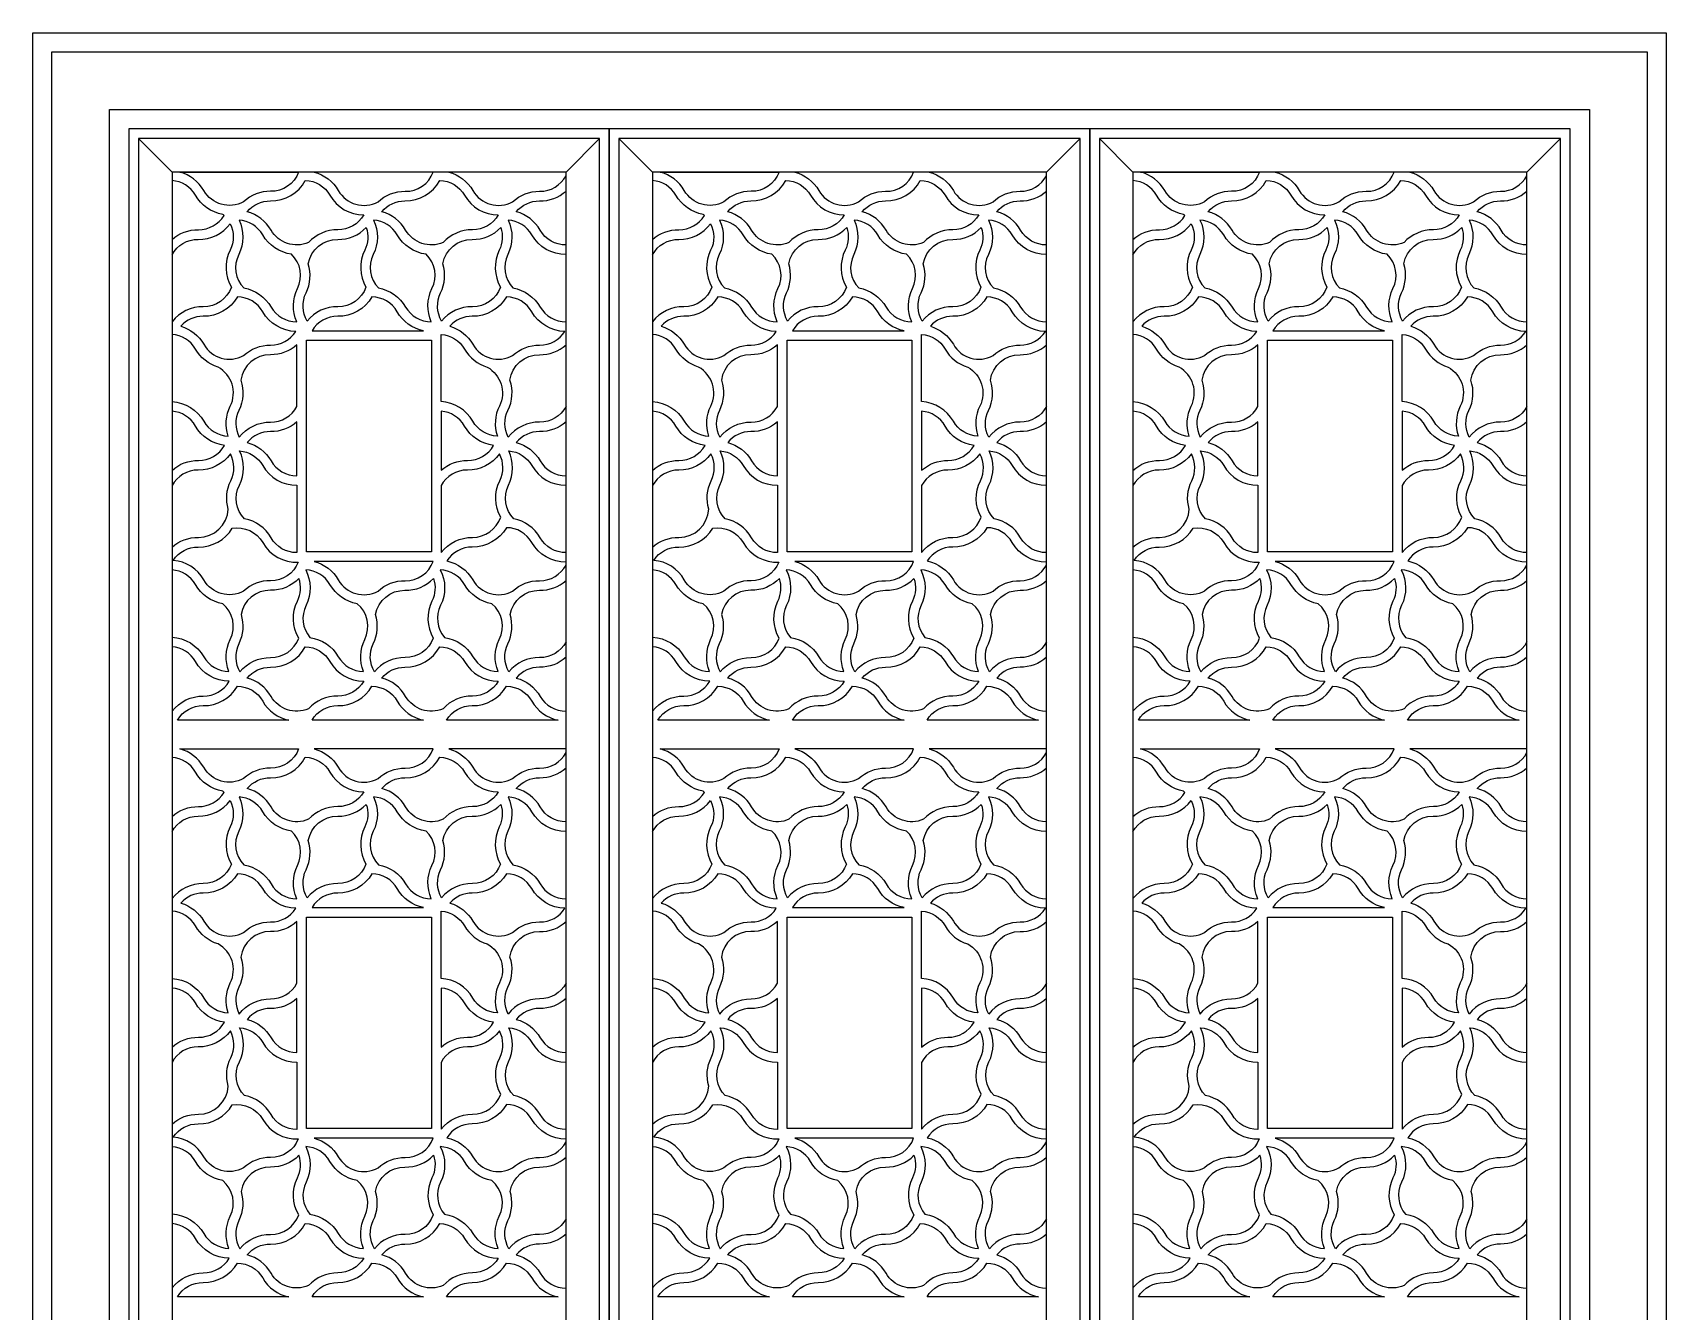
# Model space of a CAD drawing. Header units: metres. Extents: x 1065 to 2935, y 6875 to 9141.
# Drawn here: x 1065 to 2935, y 7678 to 9141 of the extents above; entities that cross this region are included whole.
import ezdxf

# ---------------------------------------------------------------- set-up
doc = ezdxf.new("R2010")
doc.units = ezdxf.units.M
for name, color, linetype in [('3', 3, 'Continuous'), ('4', 4, 'Continuous'), ('7', 7, 'Continuous')]:
    doc.layers.add(name, color=color, linetype=linetype)

# ---------------------------------------------------------------- blocks, each defined once
blk = doc.blocks.new('窗-036')
at = {"layer": '3'}
for p, q in [((110, 1950), (145, 1915)), ((555, 1915), (590, 1950)), ((610, 1950), (645, 1915)), ((1055, 1915), (1090, 1950)), ((1110, 1950), (1145, 1915)), ((1555, 1915), (1590, 1950))]:
    blk.add_line(p, q, dxfattribs=at)
for points in [[(20, 2040), (1680, 2040), (1680, 20), (20, 20)], [(80, 1980), (1620, 1980), (1620, 80), (80, 80)], [(285, 1740), (415, 1740), (415, 1520), (285, 1520)], [(785, 1740), (915, 1740), (915, 1520), (785, 1520)], [(1285, 1740), (1415, 1740), (1415, 1520), (1285, 1520)], [(285, 1140), (415, 1140), (415, 920), (285, 920)], [(785, 1140), (915, 1140), (915, 920), (785, 920)], [(1285, 1140), (1415, 1140), (1415, 920), (1285, 920)]]:
    blk.add_lwpolyline(points, close=True, dxfattribs=at)
for points in [[(145, 1844.76, -0.19), (172.47, 1855, 0.26), (199.1, 1869.78, 0.02), (197.71, 1871.02, -0.22), (169.39, 1890.87, 0.25), (145, 1906.23, 0.25)], [(276.72, 1915, -0.32), (247.56, 1895, 0.19), (219.37, 1884.11, -0.41), (178.07, 1895.85, 0.2), (152.98, 1915), (276.72, 1915)], [(423.71, 1906.3, -0.26), (449.39, 1890.87, 0.27), (484.56, 1870.41, -0.27), (457.56, 1855, 0.21), (427.04, 1841.77, -0.38), (388.07, 1854.64, 0.2), (363.29, 1873.71, -0.23), (387.44, 1885, 0.28), (423.71, 1906.3)], [(555, 1915), (432.98, 1915, -0.2), (458.07, 1895.85, 0.41), (499.37, 1884.11, -0.19), (527.56, 1895, 0.28), (555, 1911.21)], [(645, 1844.76, -0.19), (672.47, 1855, 0.26), (699.1, 1869.78, 0.02), (697.71, 1871.02, -0.22), (669.39, 1890.87, 0.25), (645, 1906.23, 0.25)], [(776.72, 1915, -0.32), (747.56, 1895, 0.19), (719.37, 1884.11, -0.41), (678.07, 1895.85, 0.2), (652.98, 1915), (776.72, 1915)], [(923.71, 1906.3, -0.26), (949.39, 1890.87, 0.27), (984.56, 1870.41, -0.27), (957.56, 1855, 0.21), (927.04, 1841.77, -0.38), (888.07, 1854.64, 0.2), (863.29, 1873.71, -0.23), (887.44, 1885, 0.28), (923.71, 1906.3)], [(1055, 1915), (932.98, 1915, -0.2), (958.07, 1895.85, 0.41), (999.37, 1884.11, -0.19), (1027.56, 1895, 0.28), (1055, 1911.21)], [(1145, 1844.76, -0.19), (1172.47, 1855, 0.26), (1199.1, 1869.78, 0.02), (1197.71, 1871.02, -0.22), (1169.39, 1890.87, 0.25), (1145, 1906.23, 0.25)], [(1276.72, 1915, -0.32), (1247.56, 1895, 0.19), (1219.37, 1884.11, -0.41), (1178.07, 1895.85, 0.2), (1152.98, 1915), (1276.72, 1915)], [(1423.71, 1906.3, -0.26), (1449.39, 1890.87, 0.27), (1484.56, 1870.41, -0.27), (1457.56, 1855, 0.21), (1427.04, 1841.77, -0.38), (1388.07, 1854.64, 0.2), (1363.29, 1873.71, -0.23), (1387.44, 1885, 0.28), (1423.71, 1906.3)], [(1555, 1915), (1432.98, 1915, -0.2), (1458.07, 1895.85, 0.41), (1499.37, 1884.11, -0.19), (1527.56, 1895, 0.28), (1555, 1911.21)], [(555, 1839.2, -0.27), (528.07, 1854.64, 0.2), (503.29, 1873.71, -0.23), (527.44, 1885, 0.19), (555, 1895.31, 0.19)], [(1055, 1839.2, -0.27), (1028.07, 1854.64, 0.2), (1003.29, 1873.71, -0.23), (1027.44, 1885, 0.19), (1055, 1895.31, 0.19)], [(1555, 1839.2, -0.27), (1528.07, 1854.64, 0.2), (1503.29, 1873.71, -0.23), (1527.44, 1885, 0.19), (1555, 1895.31, 0.19)], [(145, 1828.94, -0.28), (172.36, 1845, 0.24), (205.42, 1861.29, -0.24), (205.52, 1833.8, 0.25), (206.8, 1795.24, -0.32), (177.56, 1775, 0.23), (145, 1759.36)], [(286.83, 1819.7, -0.37), (317.44, 1845, 0.21), (347.09, 1857.31, -0.2), (345.52, 1833.8, 0.25), (346.8, 1795.24, -0.32), (317.56, 1775, 0.23), (285.57, 1760.07, -0.25), (284.48, 1789.36, 0.19), (286.83, 1819.7)], [(486.8, 1795.24, -0.32), (457.56, 1775, 0.23), (425.57, 1760.07, -0.25), (424.48, 1789.36, 0.19), (426.83, 1819.7, -0.37), (457.44, 1845, 0.21), (487.09, 1857.31, -0.2), (485.52, 1833.8, 0.25), (486.8, 1795.24)], [(555, 1829.2, -0.27), (519.39, 1849.66, 0.25), (494.72, 1865.04, -0.23), (494.48, 1829.36, 0.32), (499.79, 1794.49, -0.22), (528.07, 1774.64, 0.27), (555, 1759.2)], [(645, 1828.94, -0.28), (672.36, 1845, 0.24), (705.42, 1861.29, -0.24), (705.52, 1833.8, 0.25), (706.8, 1795.24, -0.32), (677.56, 1775, 0.23), (645, 1759.36)], [(786.83, 1819.7, -0.37), (817.44, 1845, 0.21), (847.09, 1857.31, -0.2), (845.52, 1833.8, 0.25), (846.8, 1795.24, -0.32), (817.56, 1775, 0.23), (785.57, 1760.07, -0.25), (784.48, 1789.36, 0.19), (786.83, 1819.7)], [(986.8, 1795.24, -0.32), (957.56, 1775, 0.23), (925.57, 1760.07, -0.25), (924.48, 1789.36, 0.19), (926.83, 1819.7, -0.37), (957.44, 1845, 0.21), (987.09, 1857.31, -0.2), (985.52, 1833.8, 0.25), (986.8, 1795.24)], [(1055, 1829.2, -0.27), (1019.39, 1849.66, 0.25), (994.72, 1865.04, -0.23), (994.48, 1829.36, 0.32), (999.79, 1794.49, -0.22), (1028.07, 1774.64, 0.27), (1055, 1759.2)], [(1145, 1828.94, -0.28), (1172.36, 1845, 0.24), (1205.42, 1861.29, -0.24), (1205.52, 1833.8, 0.25), (1206.8, 1795.24, -0.32), (1177.56, 1775, 0.23), (1145, 1759.36)], [(1286.83, 1819.7, -0.37), (1317.44, 1845, 0.21), (1347.09, 1857.31, -0.2), (1345.52, 1833.8, 0.25), (1346.8, 1795.24, -0.32), (1317.56, 1775, 0.23), (1285.57, 1760.07, -0.25), (1284.48, 1789.36, 0.19), (1286.83, 1819.7)], [(1486.8, 1795.24, -0.32), (1457.56, 1775, 0.23), (1425.57, 1760.07, -0.25), (1424.48, 1789.36, 0.19), (1426.83, 1819.7, -0.37), (1457.44, 1845, 0.21), (1487.09, 1857.31, -0.2), (1485.52, 1833.8, 0.25), (1486.8, 1795.24)], [(1555, 1829.2, -0.27), (1519.39, 1849.66, 0.25), (1494.72, 1865.04, -0.23), (1494.48, 1829.36, 0.32), (1499.79, 1794.49, -0.22), (1528.07, 1774.64, 0.27), (1555, 1759.2)], [(273.83, 1749.21, -0.26), (239.39, 1769.66, 0.27), (213.04, 1785.1, -0.27), (177.44, 1765, 0.22), (154.12, 1754.69, -0.19), (178.07, 1735.85, 0.41), (219.37, 1724.11, -0.19), (247.56, 1735, 0.26), (273.83, 1749.21)], [(773.83, 1749.21, -0.26), (739.39, 1769.66, 0.27), (713.04, 1785.1, -0.27), (677.44, 1765, 0.22), (654.12, 1754.69, -0.19), (678.07, 1735.85, 0.41), (719.37, 1724.11, -0.19), (747.56, 1735, 0.26), (773.83, 1749.21)], [(1273.83, 1749.21, -0.26), (1239.39, 1769.66, 0.27), (1213.04, 1785.1, -0.27), (1177.44, 1765, 0.22), (1154.12, 1754.69, -0.19), (1178.07, 1735.85, 0.41), (1219.37, 1724.11, -0.19), (1247.56, 1735, 0.26), (1273.83, 1749.21)], [(145, 1676.25, -0.25), (178.07, 1655.85, 0.26), (203.57, 1640.43, -0.2), (205.64, 1671.59, 0.4), (192.99, 1712.14, -0.19), (169.39, 1730.87, 0.25), (145, 1746.23)], [(555, 1671.21, -0.28), (527.56, 1655, 0.23), (494.91, 1639.25, -0.24), (494.61, 1667.16, 0.2), (496.63, 1698.46, -0.38), (527.44, 1725, 0.19), (555, 1735.31, 0.19)], [(645, 1676.25, -0.25), (678.07, 1655.85, 0.26), (703.57, 1640.43, -0.2), (705.64, 1671.59, 0.4), (692.99, 1712.14, -0.19), (669.39, 1730.87, 0.25), (645, 1746.23)], [(1055, 1671.21, -0.28), (1027.56, 1655, 0.23), (994.91, 1639.25, -0.24), (994.61, 1667.16, 0.2), (996.63, 1698.46, -0.38), (1027.44, 1725, 0.19), (1055, 1735.31, 0.19)], [(1145, 1676.25, -0.25), (1178.07, 1655.85, 0.26), (1203.57, 1640.43, -0.2), (1205.64, 1671.59, 0.4), (1192.99, 1712.14, -0.19), (1169.39, 1730.87, 0.25), (1145, 1746.23)], [(1555, 1671.21, -0.28), (1527.56, 1655, 0.23), (1494.91, 1639.25, -0.24), (1494.61, 1667.16, 0.2), (1496.63, 1698.46, -0.38), (1527.44, 1725, 0.19), (1555, 1735.31, 0.19)], [(145, 1604.76, -0.19), (172.47, 1615, 0.27), (199.66, 1630.73, -0.24), (169.39, 1650.87, 0.25), (145, 1666.23)], [(645, 1604.76, -0.19), (672.47, 1615, 0.27), (699.66, 1630.73, -0.24), (669.39, 1650.87, 0.25), (645, 1666.23)], [(1145, 1604.76, -0.19), (1172.47, 1615, 0.27), (1199.66, 1630.73, -0.24), (1169.39, 1650.87, 0.25), (1145, 1666.23)], [(555, 1655.31, -0.19), (527.44, 1645, 0.23), (503.29, 1633.71, -0.2), (528.07, 1614.64, 0.27), (555, 1599.2, 0.27)], [(1055, 1655.31, -0.19), (1027.44, 1645, 0.23), (1003.29, 1633.71, -0.2), (1028.07, 1614.64, 0.27), (1055, 1599.2, 0.27)], [(1555, 1655.31, -0.19), (1527.44, 1645, 0.23), (1503.29, 1633.71, -0.2), (1528.07, 1614.64, 0.27), (1555, 1599.2, 0.27)], [(145, 1524.76, -0.19), (172.47, 1535, 0.4), (203.54, 1564.33, -0.19), (206.16, 1593.8, 0.24), (205.79, 1621.8, -0.24), (172.36, 1605, 0.28), (145, 1588.94)], [(555, 1519.2, -0.27), (528.07, 1534.64, 0.22), (500.56, 1554.34, -0.32), (495.12, 1589.36, 0.23), (495.38, 1624.99, -0.25), (519.39, 1609.66, 0.27), (555, 1589.2, 0.27)], [(645, 1524.76, -0.19), (672.47, 1535, 0.4), (703.54, 1564.33, -0.19), (706.16, 1593.8, 0.24), (705.79, 1621.8, -0.24), (672.36, 1605, 0.28), (645, 1588.94)], [(1055, 1519.2, -0.27), (1028.07, 1534.64, 0.22), (1000.56, 1554.34, -0.32), (995.12, 1589.36, 0.23), (995.38, 1624.99, -0.25), (1019.39, 1609.66, 0.27), (1055, 1589.2, 0.27)], [(1145, 1524.76, -0.19), (1172.47, 1535, 0.4), (1203.54, 1564.33, -0.19), (1206.16, 1593.8, 0.24), (1205.79, 1621.8, -0.24), (1172.36, 1605, 0.28), (1145, 1588.94)], [(1555, 1519.2, -0.27), (1528.07, 1534.64, 0.22), (1500.56, 1554.34, -0.32), (1495.12, 1589.36, 0.23), (1495.38, 1624.99, -0.25), (1519.39, 1609.66, 0.27), (1555, 1589.2, 0.27)], [(555, 1509.2, -0.27), (519.39, 1529.66, 0.27), (493.04, 1545.1, -0.27), (457.44, 1525, 0.26), (430.97, 1510.47, -0.21), (458.07, 1490.85, 0.41), (499.37, 1479.11, -0.19), (527.56, 1490, 0.28), (555, 1506.21)], [(1055, 1509.2, -0.27), (1019.39, 1529.66, 0.27), (993.04, 1545.1, -0.27), (957.44, 1525, 0.26), (930.97, 1510.47, -0.21), (958.07, 1490.85, 0.41), (999.37, 1479.11, -0.19), (1027.56, 1490, 0.28), (1055, 1506.21)], [(1555, 1509.2, -0.27), (1519.39, 1529.66, 0.27), (1493.04, 1545.1, -0.27), (1457.44, 1525, 0.26), (1430.97, 1510.47, -0.21), (1458.07, 1490.85, 0.41), (1499.37, 1479.11, -0.19), (1527.56, 1490, 0.28), (1555, 1506.21)], [(145, 1431.25, -0.25), (178.07, 1410.85, 0.26), (204.27, 1395.41, -0.21), (205.52, 1428.8, 0.35), (197.71, 1466.02, -0.22), (169.39, 1485.87, 0.25), (145, 1501.23)], [(288.52, 1430.9, -0.23), (318.07, 1410.85, 0.26), (344.27, 1395.41, -0.21), (345.52, 1428.8, 0.35), (337.71, 1466.02, -0.22), (309.39, 1485.87, 0.26), (284.1, 1501.28, -0.24), (284.48, 1464.36, 0.3), (288.52, 1430.9)], [(416.72, 1510), (292.98, 1510, -0.2), (318.07, 1490.85, 0.41), (359.37, 1479.11, -0.19), (387.56, 1490, 0.32), (416.72, 1510)], [(645, 1431.25, -0.25), (678.07, 1410.85, 0.26), (704.27, 1395.41, -0.21), (705.52, 1428.8, 0.35), (697.71, 1466.02, -0.22), (669.39, 1485.87, 0.25), (645, 1501.23)], [(788.52, 1430.9, -0.23), (818.07, 1410.85, 0.26), (844.27, 1395.41, -0.21), (845.52, 1428.8, 0.35), (837.71, 1466.02, -0.22), (809.39, 1485.87, 0.26), (784.1, 1501.28, -0.24), (784.48, 1464.36, 0.3), (788.52, 1430.9)], [(916.72, 1510), (792.98, 1510, -0.2), (818.07, 1490.85, 0.41), (859.37, 1479.11, -0.19), (887.56, 1490, 0.32), (916.72, 1510)], [(1145, 1431.25, -0.25), (1178.07, 1410.85, 0.26), (1204.27, 1395.41, -0.21), (1205.52, 1428.8, 0.35), (1197.71, 1466.02, -0.22), (1169.39, 1485.87, 0.25), (1145, 1501.23)], [(1288.52, 1430.9, -0.23), (1318.07, 1410.85, 0.26), (1344.27, 1395.41, -0.21), (1345.52, 1428.8, 0.35), (1337.71, 1466.02, -0.22), (1309.39, 1485.87, 0.26), (1284.1, 1501.28, -0.24), (1284.48, 1464.36, 0.3), (1288.52, 1430.9)], [(1416.72, 1510), (1292.98, 1510, -0.2), (1318.07, 1490.85, 0.41), (1359.37, 1479.11, -0.19), (1387.56, 1490, 0.32), (1416.72, 1510)], [(555, 1426.21, -0.28), (527.56, 1410, 0.23), (495.57, 1395.07, -0.25), (494.48, 1424.36, 0.19), (496.83, 1454.7, -0.37), (527.44, 1480, 0.19), (555, 1490.31, 0.19)], [(1055, 1426.21, -0.28), (1027.56, 1410, 0.23), (995.57, 1395.07, -0.25), (994.48, 1424.36, 0.19), (996.83, 1454.7, -0.37), (1027.44, 1480, 0.19), (1055, 1490.31, 0.19)], [(1555, 1426.21, -0.28), (1527.56, 1410, 0.23), (1495.57, 1395.07, -0.25), (1494.48, 1424.36, 0.19), (1496.83, 1454.7, -0.37), (1527.44, 1480, 0.19), (1555, 1490.31, 0.19)], [(145, 1354.36, -0.23), (177.56, 1370, 0.27), (204.56, 1385.41, -0.27), (169.39, 1405.87, 0.25), (145, 1421.23)], [(283.71, 1421.3, -0.26), (309.39, 1405.87, 0.27), (344.56, 1385.41, -0.27), (317.56, 1370, 0.21), (287.04, 1356.77, -0.38), (248.07, 1369.64, 0.2), (223.29, 1388.71, -0.23), (247.44, 1400, 0.28), (283.71, 1421.3, 0.28)], [(645, 1354.36, -0.23), (677.56, 1370, 0.27), (704.56, 1385.41, -0.27), (669.39, 1405.87, 0.25), (645, 1421.23)], [(783.71, 1421.3, -0.26), (809.39, 1405.87, 0.27), (844.56, 1385.41, -0.27), (817.56, 1370, 0.21), (787.04, 1356.77, -0.38), (748.07, 1369.64, 0.2), (723.29, 1388.71, -0.23), (747.44, 1400, 0.28), (783.71, 1421.3, 0.28)], [(1145, 1354.36, -0.23), (1177.56, 1370, 0.27), (1204.56, 1385.41, -0.27), (1169.39, 1405.87, 0.25), (1145, 1421.23)], [(1283.71, 1421.3, -0.26), (1309.39, 1405.87, 0.27), (1344.56, 1385.41, -0.27), (1317.56, 1370, 0.21), (1287.04, 1356.77, -0.38), (1248.07, 1369.64, 0.2), (1223.29, 1388.71, -0.23), (1247.44, 1400, 0.28), (1283.71, 1421.3, 0.28)], [(555, 1410.31, -0.19), (527.44, 1400, 0.23), (503.29, 1388.71, -0.2), (528.07, 1369.64, 0.27), (555, 1354.2, 0.27)], [(1055, 1410.31, -0.19), (1027.44, 1400, 0.23), (1003.29, 1388.71, -0.2), (1028.07, 1369.64, 0.27), (1055, 1354.2, 0.27)], [(1555, 1410.31, -0.19), (1527.44, 1400, 0.23), (1503.29, 1388.71, -0.2), (1528.07, 1369.64, 0.27), (1555, 1354.2, 0.27)], [(276.72, 1315, -0.32), (247.56, 1295, 0.19), (219.37, 1284.11, -0.41), (178.07, 1295.85, 0.2), (152.98, 1315), (276.72, 1315)], [(555, 1315), (432.98, 1315, -0.2), (458.07, 1295.85, 0.41), (499.37, 1284.11, -0.19), (527.56, 1295, 0.28), (555, 1311.21)], [(776.72, 1315, -0.32), (747.56, 1295, 0.19), (719.37, 1284.11, -0.41), (678.07, 1295.85, 0.2), (652.98, 1315), (776.72, 1315)], [(1055, 1315), (932.98, 1315, -0.2), (958.07, 1295.85, 0.41), (999.37, 1284.11, -0.19), (1027.56, 1295, 0.28), (1055, 1311.21)], [(1276.72, 1315, -0.32), (1247.56, 1295, 0.19), (1219.37, 1284.11, -0.41), (1178.07, 1295.85, 0.2), (1152.98, 1315), (1276.72, 1315)], [(1555, 1315), (1432.98, 1315, -0.2), (1458.07, 1295.85, 0.41), (1499.37, 1284.11, -0.19), (1527.56, 1295, 0.28), (1555, 1311.21)], [(145, 1244.76, -0.19), (172.47, 1255, 0.26), (199.1, 1269.78, 0.02), (197.71, 1271.02, -0.22), (169.39, 1290.87, 0.25), (145, 1306.23, 0.25)], [(423.71, 1306.3, -0.26), (449.39, 1290.87, 0.27), (484.56, 1270.41, -0.27), (457.56, 1255, 0.21), (427.04, 1241.77, -0.38), (388.07, 1254.64, 0.2), (363.29, 1273.71, -0.23), (387.44, 1285, 0.28), (423.71, 1306.3)], [(555, 1239.2, -0.27), (528.07, 1254.64, 0.2), (503.29, 1273.71, -0.23), (527.44, 1285, 0.19), (555, 1295.31, 0.19)], [(645, 1244.76, -0.19), (672.47, 1255, 0.26), (699.1, 1269.78, 0.02), (697.71, 1271.02, -0.22), (669.39, 1290.87, 0.25), (645, 1306.23, 0.25)], [(923.71, 1306.3, -0.26), (949.39, 1290.87, 0.27), (984.56, 1270.41, -0.27), (957.56, 1255, 0.21), (927.04, 1241.77, -0.38), (888.07, 1254.64, 0.2), (863.29, 1273.71, -0.23), (887.44, 1285, 0.28), (923.71, 1306.3)], [(1055, 1239.2, -0.27), (1028.07, 1254.64, 0.2), (1003.29, 1273.71, -0.23), (1027.44, 1285, 0.19), (1055, 1295.31, 0.19)], [(1145, 1244.76, -0.19), (1172.47, 1255, 0.26), (1199.1, 1269.78, 0.02), (1197.71, 1271.02, -0.22), (1169.39, 1290.87, 0.25), (1145, 1306.23, 0.25)], [(1423.71, 1306.3, -0.26), (1449.39, 1290.87, 0.27), (1484.56, 1270.41, -0.27), (1457.56, 1255, 0.21), (1427.04, 1241.77, -0.38), (1388.07, 1254.64, 0.2), (1363.29, 1273.71, -0.23), (1387.44, 1285, 0.28), (1423.71, 1306.3)], [(1555, 1239.2, -0.27), (1528.07, 1254.64, 0.2), (1503.29, 1273.71, -0.23), (1527.44, 1285, 0.19), (1555, 1295.31, 0.19)], [(145, 1228.94, -0.28), (172.36, 1245, 0.24), (205.42, 1261.29, -0.24), (205.52, 1233.8, 0.25), (206.8, 1195.24, -0.32), (177.56, 1175, 0.23), (145, 1159.36)], [(555, 1229.2, -0.27), (519.39, 1249.66, 0.25), (494.72, 1265.04, -0.23), (494.48, 1229.36, 0.32), (499.79, 1194.49, -0.22), (528.07, 1174.64, 0.27), (555, 1159.2)], [(645, 1228.94, -0.28), (672.36, 1245, 0.24), (705.42, 1261.29, -0.24), (705.52, 1233.8, 0.25), (706.8, 1195.24, -0.32), (677.56, 1175, 0.23), (645, 1159.36)], [(1055, 1229.2, -0.27), (1019.39, 1249.66, 0.25), (994.72, 1265.04, -0.23), (994.48, 1229.36, 0.32), (999.79, 1194.49, -0.22), (1028.07, 1174.64, 0.27), (1055, 1159.2)], [(1145, 1228.94, -0.28), (1172.36, 1245, 0.24), (1205.42, 1261.29, -0.24), (1205.52, 1233.8, 0.25), (1206.8, 1195.24, -0.32), (1177.56, 1175, 0.23), (1145, 1159.36)], [(1555, 1229.2, -0.27), (1519.39, 1249.66, 0.25), (1494.72, 1265.04, -0.23), (1494.48, 1229.36, 0.32), (1499.79, 1194.49, -0.22), (1528.07, 1174.64, 0.27), (1555, 1159.2)], [(286.83, 1219.7, -0.37), (317.44, 1245, 0.21), (347.09, 1257.31, -0.2), (345.52, 1233.8, 0.25), (346.8, 1195.24, -0.32), (317.56, 1175, 0.23), (285.57, 1160.07, -0.25), (284.48, 1189.36, 0.19), (286.83, 1219.7)], [(486.8, 1195.24, -0.32), (457.56, 1175, 0.23), (425.57, 1160.07, -0.25), (424.48, 1189.36, 0.19), (426.83, 1219.7, -0.37), (457.44, 1245, 0.21), (487.09, 1257.31, -0.2), (485.52, 1233.8, 0.25), (486.8, 1195.24)], [(786.83, 1219.7, -0.37), (817.44, 1245, 0.21), (847.09, 1257.31, -0.2), (845.52, 1233.8, 0.25), (846.8, 1195.24, -0.32), (817.56, 1175, 0.23), (785.57, 1160.07, -0.25), (784.48, 1189.36, 0.19), (786.83, 1219.7)], [(986.8, 1195.24, -0.32), (957.56, 1175, 0.23), (925.57, 1160.07, -0.25), (924.48, 1189.36, 0.19), (926.83, 1219.7, -0.37), (957.44, 1245, 0.21), (987.09, 1257.31, -0.2), (985.52, 1233.8, 0.25), (986.8, 1195.24)], [(1286.83, 1219.7, -0.37), (1317.44, 1245, 0.21), (1347.09, 1257.31, -0.2), (1345.52, 1233.8, 0.25), (1346.8, 1195.24, -0.32), (1317.56, 1175, 0.23), (1285.57, 1160.07, -0.25), (1284.48, 1189.36, 0.19), (1286.83, 1219.7)], [(1486.8, 1195.24, -0.32), (1457.56, 1175, 0.23), (1425.57, 1160.07, -0.25), (1424.48, 1189.36, 0.19), (1426.83, 1219.7, -0.37), (1457.44, 1245, 0.21), (1487.09, 1257.31, -0.2), (1485.52, 1233.8, 0.25), (1486.8, 1195.24)], [(273.83, 1149.21, -0.26), (239.39, 1169.66, 0.27), (213.04, 1185.1, -0.27), (177.44, 1165, 0.22), (154.12, 1154.69, -0.19), (178.07, 1135.85, 0.41), (219.37, 1124.11, -0.19), (247.56, 1135, 0.26), (273.83, 1149.21)], [(773.83, 1149.21, -0.26), (739.39, 1169.66, 0.27), (713.04, 1185.1, -0.27), (677.44, 1165, 0.22), (654.12, 1154.69, -0.19), (678.07, 1135.85, 0.41), (719.37, 1124.11, -0.19), (747.56, 1135, 0.26), (773.83, 1149.21)], [(1273.83, 1149.21, -0.26), (1239.39, 1169.66, 0.27), (1213.04, 1185.1, -0.27), (1177.44, 1165, 0.22), (1154.12, 1154.69, -0.19), (1178.07, 1135.85, 0.41), (1219.37, 1124.11, -0.19), (1247.56, 1135, 0.26), (1273.83, 1149.21)], [(145, 1076.25, -0.25), (178.07, 1055.85, 0.26), (203.57, 1040.43, -0.2), (205.64, 1071.59, 0.4), (192.99, 1112.14, -0.19), (169.39, 1130.87, 0.25), (145, 1146.23)], [(645, 1076.25, -0.25), (678.07, 1055.85, 0.26), (703.57, 1040.43, -0.2), (705.64, 1071.59, 0.4), (692.99, 1112.14, -0.19), (669.39, 1130.87, 0.25), (645, 1146.23)], [(1145, 1076.25, -0.25), (1178.07, 1055.85, 0.26), (1203.57, 1040.43, -0.2), (1205.64, 1071.59, 0.4), (1192.99, 1112.14, -0.19), (1169.39, 1130.87, 0.25), (1145, 1146.23)], [(555, 1071.21, -0.28), (527.56, 1055, 0.23), (494.91, 1039.25, -0.24), (494.61, 1067.16, 0.2), (496.63, 1098.46, -0.38), (527.44, 1125, 0.19), (555, 1135.31, 0.19)], [(1055, 1071.21, -0.28), (1027.56, 1055, 0.23), (994.91, 1039.25, -0.24), (994.61, 1067.16, 0.2), (996.63, 1098.46, -0.38), (1027.44, 1125, 0.19), (1055, 1135.31, 0.19)], [(1555, 1071.21, -0.28), (1527.56, 1055, 0.23), (1494.91, 1039.25, -0.24), (1494.61, 1067.16, 0.2), (1496.63, 1098.46, -0.38), (1527.44, 1125, 0.19), (1555, 1135.31, 0.19)], [(145, 1004.76, -0.19), (172.47, 1015, 0.27), (199.66, 1030.73, -0.24), (169.39, 1050.87, 0.25), (145, 1066.23)], [(555, 1055.31, -0.19), (527.44, 1045, 0.23), (503.29, 1033.71, -0.2), (528.07, 1014.64, 0.27), (555, 999.2, 0.27)], [(645, 1004.76, -0.19), (672.47, 1015, 0.27), (699.66, 1030.73, -0.24), (669.39, 1050.87, 0.25), (645, 1066.23)], [(1055, 1055.31, -0.19), (1027.44, 1045, 0.23), (1003.29, 1033.71, -0.2), (1028.07, 1014.64, 0.27), (1055, 999.2, 0.27)], [(1145, 1004.76, -0.19), (1172.47, 1015, 0.27), (1199.66, 1030.73, -0.24), (1169.39, 1050.87, 0.25), (1145, 1066.23)], [(1555, 1055.31, -0.19), (1527.44, 1045, 0.23), (1503.29, 1033.71, -0.2), (1528.07, 1014.64, 0.27), (1555, 999.2, 0.27)], [(145, 924.76, -0.19), (172.47, 935, 0.4), (203.54, 964.33, -0.19), (206.16, 993.8, 0.24), (205.79, 1021.8, -0.24), (172.36, 1005, 0.28), (145, 988.94)], [(555, 919.2, -0.27), (528.07, 934.64, 0.22), (500.56, 954.34, -0.32), (495.12, 989.36, 0.23), (495.38, 1024.99, -0.25), (519.39, 1009.66, 0.27), (555, 989.2, 0.27)], [(645, 924.76, -0.19), (672.47, 935, 0.4), (703.54, 964.33, -0.19), (706.16, 993.8, 0.24), (705.79, 1021.8, -0.24), (672.36, 1005, 0.28), (645, 988.94)], [(1055, 919.2, -0.27), (1028.07, 934.64, 0.22), (1000.56, 954.34, -0.32), (995.12, 989.36, 0.23), (995.38, 1024.99, -0.25), (1019.39, 1009.66, 0.27), (1055, 989.2, 0.27)], [(1145, 924.76, -0.19), (1172.47, 935, 0.4), (1203.54, 964.33, -0.19), (1206.16, 993.8, 0.24), (1205.79, 1021.8, -0.24), (1172.36, 1005, 0.28), (1145, 988.94)], [(1555, 919.2, -0.27), (1528.07, 934.64, 0.22), (1500.56, 954.34, -0.32), (1495.12, 989.36, 0.23), (1495.38, 1024.99, -0.25), (1519.39, 1009.66, 0.27), (1555, 989.2, 0.27)], [(555, 909.2, -0.27), (519.39, 929.66, 0.27), (493.04, 945.1, -0.27), (457.44, 925, 0.26), (430.97, 910.47, -0.21), (458.07, 890.85, 0.41), (499.37, 879.11, -0.19), (527.56, 890, 0.28), (555, 906.21)], [(1055, 909.2, -0.27), (1019.39, 929.66, 0.27), (993.04, 945.1, -0.27), (957.44, 925, 0.26), (930.97, 910.47, -0.21), (958.07, 890.85, 0.41), (999.37, 879.11, -0.19), (1027.56, 890, 0.28), (1055, 906.21)], [(1555, 909.2, -0.27), (1519.39, 929.66, 0.27), (1493.04, 945.1, -0.27), (1457.44, 925, 0.26), (1430.97, 910.47, -0.21), (1458.07, 890.85, 0.41), (1499.37, 879.11, -0.19), (1527.56, 890, 0.28), (1555, 906.21)], [(145, 831.25, -0.25), (178.07, 810.85, 0.26), (204.27, 795.41, -0.21), (205.52, 828.8, 0.35), (197.71, 866.02, -0.22), (169.39, 885.87, 0.25), (145, 901.23)], [(288.52, 830.9, -0.23), (318.07, 810.85, 0.26), (344.27, 795.41, -0.21), (345.52, 828.8, 0.35), (337.71, 866.02, -0.22), (309.39, 885.87, 0.26), (284.1, 901.28, -0.24), (284.48, 864.36, 0.3), (288.52, 830.9)], [(416.72, 910), (292.98, 910, -0.2), (318.07, 890.85, 0.41), (359.37, 879.11, -0.19), (387.56, 890, 0.32), (416.72, 910)], [(645, 831.25, -0.25), (678.07, 810.85, 0.26), (704.27, 795.41, -0.21), (705.52, 828.8, 0.35), (697.71, 866.02, -0.22), (669.39, 885.87, 0.25), (645, 901.23)], [(788.52, 830.9, -0.23), (818.07, 810.85, 0.26), (844.27, 795.41, -0.21), (845.52, 828.8, 0.35), (837.71, 866.02, -0.22), (809.39, 885.87, 0.26), (784.1, 901.28, -0.24), (784.48, 864.36, 0.3), (788.52, 830.9)], [(916.72, 910), (792.98, 910, -0.2), (818.07, 890.85, 0.41), (859.37, 879.11, -0.19), (887.56, 890, 0.32), (916.72, 910)], [(1145, 831.25, -0.25), (1178.07, 810.85, 0.26), (1204.27, 795.41, -0.21), (1205.52, 828.8, 0.35), (1197.71, 866.02, -0.22), (1169.39, 885.87, 0.25), (1145, 901.23)], [(1288.52, 830.9, -0.23), (1318.07, 810.85, 0.26), (1344.27, 795.41, -0.21), (1345.52, 828.8, 0.35), (1337.71, 866.02, -0.22), (1309.39, 885.87, 0.26), (1284.1, 901.28, -0.24), (1284.48, 864.36, 0.3), (1288.52, 830.9)], [(1416.72, 910), (1292.98, 910, -0.2), (1318.07, 890.85, 0.41), (1359.37, 879.11, -0.19), (1387.56, 890, 0.32), (1416.72, 910)], [(555, 826.21, -0.28), (527.56, 810, 0.23), (495.57, 795.07, -0.25), (494.48, 824.36, 0.19), (496.83, 854.7, -0.37), (527.44, 880, 0.19), (555, 890.31, 0.19)], [(1055, 826.21, -0.28), (1027.56, 810, 0.23), (995.57, 795.07, -0.25), (994.48, 824.36, 0.19), (996.83, 854.7, -0.37), (1027.44, 880, 0.19), (1055, 890.31, 0.19)], [(1555, 826.21, -0.28), (1527.56, 810, 0.23), (1495.57, 795.07, -0.25), (1494.48, 824.36, 0.19), (1496.83, 854.7, -0.37), (1527.44, 880, 0.19), (1555, 890.31, 0.19)], [(145, 754.36, -0.23), (177.56, 770, 0.27), (204.56, 785.41, -0.27), (169.39, 805.87, 0.25), (145, 821.23)], [(283.71, 821.3, -0.26), (309.39, 805.87, 0.27), (344.56, 785.41, -0.27), (317.56, 770, 0.21), (287.04, 756.77, -0.38), (248.07, 769.64, 0.2), (223.29, 788.71, -0.23), (247.44, 800, 0.28), (283.71, 821.3, 0.28)], [(645, 754.36, -0.23), (677.56, 770, 0.27), (704.56, 785.41, -0.27), (669.39, 805.87, 0.25), (645, 821.23)], [(783.71, 821.3, -0.26), (809.39, 805.87, 0.27), (844.56, 785.41, -0.27), (817.56, 770, 0.21), (787.04, 756.77, -0.38), (748.07, 769.64, 0.2), (723.29, 788.71, -0.23), (747.44, 800, 0.28), (783.71, 821.3, 0.28)], [(1145, 754.36, -0.23), (1177.56, 770, 0.27), (1204.56, 785.41, -0.27), (1169.39, 805.87, 0.25), (1145, 821.23)], [(1283.71, 821.3, -0.26), (1309.39, 805.87, 0.27), (1344.56, 785.41, -0.27), (1317.56, 770, 0.21), (1287.04, 756.77, -0.38), (1248.07, 769.64, 0.2), (1223.29, 788.71, -0.23), (1247.44, 800, 0.28), (1283.71, 821.3, 0.28)], [(555, 810.31, -0.19), (527.44, 800, 0.23), (503.29, 788.71, -0.2), (528.07, 769.64, 0.27), (555, 754.2, 0.27)], [(1055, 810.31, -0.19), (1027.44, 800, 0.23), (1003.29, 788.71, -0.2), (1028.07, 769.64, 0.27), (1055, 754.2, 0.27)], [(1555, 810.31, -0.19), (1527.44, 800, 0.23), (1503.29, 788.71, -0.2), (1528.07, 769.64, 0.27), (1555, 754.2, 0.27)]]:
    blk.add_lwpolyline(points, format="xyb", dxfattribs=at)
for points in [[(317.56, 1855, 0.21), (287.04, 1841.77, -0.38), (248.07, 1854.64, 0.2), (223.29, 1873.71, -0.23), (247.44, 1885, 0.28), (283.71, 1906.3, -0.26), (309.39, 1890.87, 0.27), (344.56, 1870.41, -0.27)], [(416.72, 1915), (292.98, 1915, -0.2), (318.07, 1895.85, 0.41), (359.37, 1884.11, -0.19), (387.56, 1895, 0.32)], [(817.56, 1855, 0.21), (787.04, 1841.77, -0.38), (748.07, 1854.64, 0.2), (723.29, 1873.71, -0.23), (747.44, 1885, 0.28), (783.71, 1906.3, -0.26), (809.39, 1890.87, 0.27), (844.56, 1870.41, -0.27)], [(916.72, 1915), (792.98, 1915, -0.2), (818.07, 1895.85, 0.41), (859.37, 1884.11, -0.19), (887.56, 1895, 0.32)], [(1317.56, 1855, 0.21), (1287.04, 1841.77, -0.38), (1248.07, 1854.64, 0.2), (1223.29, 1873.71, -0.23), (1247.44, 1885, 0.28), (1283.71, 1906.3, -0.26), (1309.39, 1890.87, 0.27), (1344.56, 1870.41, -0.27)], [(1416.72, 1915), (1292.98, 1915, -0.2), (1318.07, 1895.85, 0.41), (1359.37, 1884.11, -0.19), (1387.56, 1895, 0.32)], [(214.72, 1865.04, -0.23), (214.48, 1829.36, 0.32), (219.79, 1794.49, -0.22), (248.07, 1774.64, 0.27), (274.78, 1759.2, -0.22), (275.52, 1793.8, 0.33), (269.33, 1829.56, -0.23), (239.39, 1849.66, 0.25)], [(354.72, 1865.04, -0.23), (354.48, 1829.36, 0.32), (359.79, 1794.49, -0.22), (388.07, 1774.64, 0.27), (414.78, 1759.2, -0.22), (415.52, 1793.8, 0.33), (409.33, 1829.56, -0.23), (379.39, 1849.66, 0.25)], [(714.72, 1865.04, -0.23), (714.48, 1829.36, 0.32), (719.79, 1794.49, -0.22), (748.07, 1774.64, 0.27), (774.78, 1759.2, -0.22), (775.52, 1793.8, 0.33), (769.33, 1829.56, -0.23), (739.39, 1849.66, 0.25)], [(854.72, 1865.04, -0.23), (854.48, 1829.36, 0.32), (859.79, 1794.49, -0.22), (888.07, 1774.64, 0.27), (914.78, 1759.2, -0.22), (915.52, 1793.8, 0.33), (909.33, 1829.56, -0.23), (879.39, 1849.66, 0.25)], [(1214.72, 1865.04, -0.23), (1214.48, 1829.36, 0.32), (1219.79, 1794.49, -0.22), (1248.07, 1774.64, 0.27), (1274.78, 1759.2, -0.22), (1275.52, 1793.8, 0.33), (1269.33, 1829.56, -0.23), (1239.39, 1849.66, 0.25)], [(1354.72, 1865.04, -0.23), (1354.48, 1829.36, 0.32), (1359.79, 1794.49, -0.22), (1388.07, 1774.64, 0.27), (1414.78, 1759.2, -0.22), (1415.52, 1793.8, 0.33), (1409.33, 1829.56, -0.23), (1379.39, 1849.66, 0.25)], [(317.44, 1765, 0.27), (290.68, 1750), (406.72, 1750, -0.22), (379.39, 1769.66, 0.27), (353.04, 1785.1, -0.27)], [(458.07, 1735.85, 0.41), (499.37, 1724.11, -0.19), (527.56, 1735, 0.26), (553.83, 1749.21, -0.26), (519.39, 1769.66, 0.27), (493.04, 1785.1, -0.27), (457.44, 1765, 0.22), (434.12, 1754.69, -0.19)], [(817.44, 1765, 0.27), (790.68, 1750), (906.72, 1750, -0.22), (879.39, 1769.66, 0.27), (853.04, 1785.1, -0.27)], [(958.07, 1735.85, 0.41), (999.37, 1724.11, -0.19), (1027.56, 1735, 0.26), (1053.83, 1749.21, -0.26), (1019.39, 1769.66, 0.27), (993.04, 1785.1, -0.27), (957.44, 1765, 0.22), (934.12, 1754.69, -0.19)], [(1317.44, 1765, 0.27), (1290.68, 1750), (1406.72, 1750, -0.22), (1379.39, 1769.66, 0.27), (1353.04, 1785.1, -0.27)], [(1458.07, 1735.85, 0.41), (1499.37, 1724.11, -0.19), (1527.56, 1735, 0.26), (1553.83, 1749.21, -0.26), (1519.39, 1769.66, 0.27), (1493.04, 1785.1, -0.27), (1457.44, 1765, 0.22), (1434.12, 1754.69, -0.19)], [(214.91, 1639.25, -0.23), (247.56, 1655, 0.28), (275, 1671.21), (275, 1735.31, -0.19), (247.44, 1725, 0.38), (216.63, 1698.46, -0.2), (214.61, 1667.16, 0.24)], [(425, 1676.25), (425, 1746.23, -0.25), (449.39, 1730.87, 0.19), (472.99, 1712.14, -0.4), (485.64, 1671.59, 0.2), (483.57, 1640.43, -0.26), (458.07, 1655.85, 0.25)], [(714.91, 1639.25, -0.23), (747.56, 1655, 0.28), (775, 1671.21), (775, 1735.31, -0.19), (747.44, 1725, 0.38), (716.63, 1698.46, -0.2), (714.61, 1667.16, 0.24)], [(925, 1676.25), (925, 1746.23, -0.25), (949.39, 1730.87, 0.19), (972.99, 1712.14, -0.4), (985.64, 1671.59, 0.2), (983.57, 1640.43, -0.26), (958.07, 1655.85, 0.25)], [(1214.91, 1639.25, -0.23), (1247.56, 1655, 0.28), (1275, 1671.21), (1275, 1735.31, -0.19), (1247.44, 1725, 0.38), (1216.63, 1698.46, -0.2), (1214.61, 1667.16, 0.24)], [(1425, 1676.25), (1425, 1746.23, -0.25), (1449.39, 1730.87, 0.19), (1472.99, 1712.14, -0.4), (1485.64, 1671.59, 0.2), (1483.57, 1640.43, -0.26), (1458.07, 1655.85, 0.25)], [(425, 1604.77, -0.19), (452.47, 1615, 0.27), (479.65, 1630.73, -0.24), (449.39, 1650.87, 0.25), (425, 1666.23)], [(925, 1604.77, -0.19), (952.47, 1615, 0.27), (979.65, 1630.73, -0.24), (949.39, 1650.87, 0.25), (925, 1666.23)], [(1425, 1604.77, -0.19), (1452.47, 1615, 0.27), (1479.65, 1630.73, -0.24), (1449.39, 1650.87, 0.25), (1425, 1666.23)], [(247.44, 1645, 0.23), (223.29, 1633.71, -0.2), (248.07, 1614.64, 0.27), (275, 1599.2), (275, 1655.31, -0.19)], [(747.44, 1645, 0.23), (723.29, 1633.71, -0.2), (748.07, 1614.64, 0.27), (775, 1599.2), (775, 1655.31, -0.19)], [(1247.44, 1645, 0.23), (1223.29, 1633.71, -0.2), (1248.07, 1614.64, 0.27), (1275, 1599.2), (1275, 1655.31, -0.19)], [(215.38, 1624.99, -0.25), (239.39, 1609.66, 0.27), (275, 1589.2), (275, 1519.2, -0.27), (248.07, 1534.64, 0.22), (220.56, 1554.34, -0.32), (215.12, 1589.36, 0.23)], [(452.35, 1605, 0.28), (425, 1588.96), (425, 1519.36, -0.23), (457.56, 1535, 0.32), (487.05, 1555.93, -0.25), (486.16, 1593.8, 0.24), (485.79, 1621.8, -0.24)], [(715.38, 1624.99, -0.25), (739.39, 1609.66, 0.27), (775, 1589.2), (775, 1519.2, -0.27), (748.07, 1534.64, 0.22), (720.56, 1554.34, -0.32), (715.12, 1589.36, 0.23)], [(952.35, 1605, 0.28), (925, 1588.96), (925, 1519.36, -0.23), (957.56, 1535, 0.32), (987.05, 1555.93, -0.25), (986.16, 1593.8, 0.24), (985.79, 1621.8, -0.24)], [(1215.38, 1624.99, -0.25), (1239.39, 1609.66, 0.27), (1275, 1589.2), (1275, 1519.2, -0.27), (1248.07, 1534.64, 0.22), (1220.56, 1554.34, -0.32), (1215.12, 1589.36, 0.23)], [(1452.35, 1605, 0.28), (1425, 1588.96), (1425, 1519.36, -0.23), (1457.56, 1535, 0.32), (1487.05, 1555.93, -0.25), (1486.16, 1593.8, 0.24), (1485.79, 1621.8, -0.24)], [(178.07, 1490.85, 0.25), (146.32, 1511.15, -0.26), (172.36, 1525, 0.27), (207.71, 1544.69, -0.31), (239.39, 1529.66, 0.28), (276.42, 1509.24, -0.31), (247.56, 1490, 0.19), (219.37, 1479.11, -0.41)], [(678.07, 1490.85, 0.25), (646.32, 1511.15, -0.26), (672.36, 1525, 0.27), (707.71, 1544.69, -0.31), (739.39, 1529.66, 0.28), (776.42, 1509.24, -0.31), (747.56, 1490, 0.19), (719.37, 1479.11, -0.41)], [(1178.07, 1490.85, 0.25), (1146.32, 1511.15, -0.26), (1172.36, 1525, 0.27), (1207.71, 1544.69, -0.31), (1239.39, 1529.66, 0.28), (1276.42, 1509.24, -0.31), (1247.56, 1490, 0.19), (1219.37, 1479.11, -0.41)], [(424.48, 1464.36, 0.3), (428.52, 1430.9, -0.23), (458.07, 1410.85, 0.26), (484.27, 1395.41, -0.21), (485.52, 1428.8, 0.35), (477.71, 1466.02, -0.22), (449.39, 1485.87, 0.26), (424.1, 1501.28, -0.24)], [(924.48, 1464.36, 0.3), (928.52, 1430.9, -0.23), (958.07, 1410.85, 0.26), (984.27, 1395.41, -0.21), (985.52, 1428.8, 0.35), (977.71, 1466.02, -0.22), (949.39, 1485.87, 0.26), (924.1, 1501.28, -0.24)], [(1424.48, 1464.36, 0.3), (1428.52, 1430.9, -0.23), (1458.07, 1410.85, 0.26), (1484.27, 1395.41, -0.21), (1485.52, 1428.8, 0.35), (1477.71, 1466.02, -0.22), (1449.39, 1485.87, 0.26), (1424.1, 1501.28, -0.24)], [(216.83, 1454.7, -0.19), (214.48, 1424.36, 0.25), (215.57, 1395.07, -0.23), (247.56, 1410, 0.32), (276.8, 1430.24, -0.25), (275.52, 1468.8, 0.2), (277.09, 1492.31, -0.21), (247.44, 1480, 0.37)], [(415.52, 1468.8, 0.25), (416.8, 1430.24, -0.32), (387.56, 1410, 0.23), (355.57, 1395.07, -0.25), (354.48, 1424.36, 0.19), (356.83, 1454.7, -0.37), (387.44, 1480, 0.21), (417.09, 1492.31, -0.2)], [(716.83, 1454.7, -0.19), (714.48, 1424.36, 0.25), (715.57, 1395.07, -0.23), (747.56, 1410, 0.32), (776.8, 1430.24, -0.25), (775.52, 1468.8, 0.2), (777.09, 1492.31, -0.21), (747.44, 1480, 0.37)], [(915.52, 1468.8, 0.25), (916.8, 1430.24, -0.32), (887.56, 1410, 0.23), (855.57, 1395.07, -0.25), (854.48, 1424.36, 0.19), (856.83, 1454.7, -0.37), (887.44, 1480, 0.21), (917.09, 1492.31, -0.2)], [(1216.83, 1454.7, -0.19), (1214.48, 1424.36, 0.25), (1215.57, 1395.07, -0.23), (1247.56, 1410, 0.32), (1276.8, 1430.24, -0.25), (1275.52, 1468.8, 0.2), (1277.09, 1492.31, -0.21), (1247.44, 1480, 0.37)], [(1415.52, 1468.8, 0.25), (1416.8, 1430.24, -0.32), (1387.56, 1410, 0.23), (1355.57, 1395.07, -0.25), (1354.48, 1424.36, 0.19), (1356.83, 1454.7, -0.37), (1387.44, 1480, 0.21), (1417.09, 1492.31, -0.2)], [(387.44, 1400, 0.28), (423.71, 1421.3, -0.26), (449.39, 1405.87, 0.27), (484.56, 1385.41, -0.27), (457.56, 1370, 0.21), (427.04, 1356.77, -0.38), (388.07, 1369.64, 0.2), (363.29, 1388.71, -0.23)], [(887.44, 1400, 0.28), (923.71, 1421.3, -0.26), (949.39, 1405.87, 0.27), (984.56, 1385.41, -0.27), (957.56, 1370, 0.21), (927.04, 1356.77, -0.38), (888.07, 1369.64, 0.2), (863.29, 1388.71, -0.23)], [(1387.44, 1400, 0.28), (1423.71, 1421.3, -0.26), (1449.39, 1405.87, 0.27), (1484.56, 1385.41, -0.27), (1457.56, 1370, 0.21), (1427.04, 1356.77, -0.38), (1388.07, 1369.64, 0.2), (1363.29, 1388.71, -0.23)], [(150.68, 1345, -0.27), (177.44, 1360, 0.27), (213.04, 1380.1, -0.27), (239.39, 1364.66, 0.22), (266.72, 1345)], [(290.68, 1345, -0.27), (317.44, 1360, 0.27), (353.04, 1380.1, -0.27), (379.39, 1364.66, 0.22), (406.72, 1345)], [(430.68, 1345, -0.27), (457.44, 1360, 0.27), (493.04, 1380.1, -0.27), (519.39, 1364.66, 0.22), (546.72, 1345)], [(650.68, 1345, -0.27), (677.44, 1360, 0.27), (713.04, 1380.1, -0.27), (739.39, 1364.66, 0.22), (766.72, 1345)], [(790.68, 1345, -0.27), (817.44, 1360, 0.27), (853.04, 1380.1, -0.27), (879.39, 1364.66, 0.22), (906.72, 1345)], [(930.68, 1345, -0.27), (957.44, 1360, 0.27), (993.04, 1380.1, -0.27), (1019.39, 1364.66, 0.22), (1046.72, 1345)], [(1150.68, 1345, -0.27), (1177.44, 1360, 0.27), (1213.04, 1380.1, -0.27), (1239.39, 1364.66, 0.22), (1266.72, 1345)], [(1290.68, 1345, -0.27), (1317.44, 1360, 0.27), (1353.04, 1380.1, -0.27), (1379.39, 1364.66, 0.22), (1406.72, 1345)], [(1430.68, 1345, -0.27), (1457.44, 1360, 0.27), (1493.04, 1380.1, -0.27), (1519.39, 1364.66, 0.22), (1546.72, 1345)], [(416.72, 1315), (292.98, 1315, -0.2), (318.07, 1295.85, 0.41), (359.37, 1284.11, -0.19), (387.56, 1295, 0.32)], [(916.72, 1315), (792.98, 1315, -0.2), (818.07, 1295.85, 0.41), (859.37, 1284.11, -0.19), (887.56, 1295, 0.32)], [(1416.72, 1315), (1292.98, 1315, -0.2), (1318.07, 1295.85, 0.41), (1359.37, 1284.11, -0.19), (1387.56, 1295, 0.32)], [(317.56, 1255, 0.21), (287.04, 1241.77, -0.38), (248.07, 1254.64, 0.2), (223.29, 1273.71, -0.23), (247.44, 1285, 0.28), (283.71, 1306.3, -0.26), (309.39, 1290.87, 0.27), (344.56, 1270.41, -0.27)], [(817.56, 1255, 0.21), (787.04, 1241.77, -0.38), (748.07, 1254.64, 0.2), (723.29, 1273.71, -0.23), (747.44, 1285, 0.28), (783.71, 1306.3, -0.26), (809.39, 1290.87, 0.27), (844.56, 1270.41, -0.27)], [(1317.56, 1255, 0.21), (1287.04, 1241.77, -0.38), (1248.07, 1254.64, 0.2), (1223.29, 1273.71, -0.23), (1247.44, 1285, 0.28), (1283.71, 1306.3, -0.26), (1309.39, 1290.87, 0.27), (1344.56, 1270.41, -0.27)], [(214.72, 1265.04, -0.23), (214.48, 1229.36, 0.32), (219.79, 1194.49, -0.22), (248.07, 1174.64, 0.27), (274.78, 1159.2, -0.22), (275.52, 1193.8, 0.33), (269.33, 1229.56, -0.23), (239.39, 1249.66, 0.25)], [(354.72, 1265.04, -0.23), (354.48, 1229.36, 0.32), (359.79, 1194.49, -0.22), (388.07, 1174.64, 0.27), (414.78, 1159.2, -0.22), (415.52, 1193.8, 0.33), (409.33, 1229.56, -0.23), (379.39, 1249.66, 0.25)], [(714.72, 1265.04, -0.23), (714.48, 1229.36, 0.32), (719.79, 1194.49, -0.22), (748.07, 1174.64, 0.27), (774.78, 1159.2, -0.22), (775.52, 1193.8, 0.33), (769.33, 1229.56, -0.23), (739.39, 1249.66, 0.25)], [(854.72, 1265.04, -0.23), (854.48, 1229.36, 0.32), (859.79, 1194.49, -0.22), (888.07, 1174.64, 0.27), (914.78, 1159.2, -0.22), (915.52, 1193.8, 0.33), (909.33, 1229.56, -0.23), (879.39, 1249.66, 0.25)], [(1214.72, 1265.04, -0.23), (1214.48, 1229.36, 0.32), (1219.79, 1194.49, -0.22), (1248.07, 1174.64, 0.27), (1274.78, 1159.2, -0.22), (1275.52, 1193.8, 0.33), (1269.33, 1229.56, -0.23), (1239.39, 1249.66, 0.25)], [(1354.72, 1265.04, -0.23), (1354.48, 1229.36, 0.32), (1359.79, 1194.49, -0.22), (1388.07, 1174.64, 0.27), (1414.78, 1159.2, -0.22), (1415.52, 1193.8, 0.33), (1409.33, 1229.56, -0.23), (1379.39, 1249.66, 0.25)], [(317.44, 1165, 0.27), (290.68, 1150), (406.72, 1150, -0.22), (379.39, 1169.66, 0.27), (353.04, 1185.1, -0.27)], [(458.07, 1135.85, 0.41), (499.37, 1124.11, -0.19), (527.56, 1135, 0.26), (553.83, 1149.21, -0.26), (519.39, 1169.66, 0.27), (493.04, 1185.1, -0.27), (457.44, 1165, 0.22), (434.12, 1154.69, -0.19)], [(817.44, 1165, 0.27), (790.68, 1150), (906.72, 1150, -0.22), (879.39, 1169.66, 0.27), (853.04, 1185.1, -0.27)], [(958.07, 1135.85, 0.41), (999.37, 1124.11, -0.19), (1027.56, 1135, 0.26), (1053.83, 1149.21, -0.26), (1019.39, 1169.66, 0.27), (993.04, 1185.1, -0.27), (957.44, 1165, 0.22), (934.12, 1154.69, -0.19)], [(1317.44, 1165, 0.27), (1290.68, 1150), (1406.72, 1150, -0.22), (1379.39, 1169.66, 0.27), (1353.04, 1185.1, -0.27)], [(1458.07, 1135.85, 0.41), (1499.37, 1124.11, -0.19), (1527.56, 1135, 0.26), (1553.83, 1149.21, -0.26), (1519.39, 1169.66, 0.27), (1493.04, 1185.1, -0.27), (1457.44, 1165, 0.22), (1434.12, 1154.69, -0.19)], [(425, 1076.25), (425, 1146.23, -0.25), (449.39, 1130.87, 0.19), (472.99, 1112.14, -0.4), (485.64, 1071.59, 0.2), (483.57, 1040.43, -0.26), (458.07, 1055.85, 0.25)], [(925, 1076.25), (925, 1146.23, -0.25), (949.39, 1130.87, 0.19), (972.99, 1112.14, -0.4), (985.64, 1071.59, 0.2), (983.57, 1040.43, -0.26), (958.07, 1055.85, 0.25)], [(1425, 1076.25), (1425, 1146.23, -0.25), (1449.39, 1130.87, 0.19), (1472.99, 1112.14, -0.4), (1485.64, 1071.59, 0.2), (1483.57, 1040.43, -0.26), (1458.07, 1055.85, 0.25)], [(214.91, 1039.25, -0.23), (247.56, 1055, 0.28), (275, 1071.21), (275, 1135.31, -0.19), (247.44, 1125, 0.38), (216.63, 1098.46, -0.2), (214.61, 1067.16, 0.24)], [(714.91, 1039.25, -0.23), (747.56, 1055, 0.28), (775, 1071.21), (775, 1135.31, -0.19), (747.44, 1125, 0.38), (716.63, 1098.46, -0.2), (714.61, 1067.16, 0.24)], [(1214.91, 1039.25, -0.23), (1247.56, 1055, 0.28), (1275, 1071.21), (1275, 1135.31, -0.19), (1247.44, 1125, 0.38), (1216.63, 1098.46, -0.2), (1214.61, 1067.16, 0.24)], [(247.44, 1045, 0.23), (223.29, 1033.71, -0.2), (248.07, 1014.64, 0.27), (275, 999.2), (275, 1055.31, -0.19)], [(425, 1004.77, -0.19), (452.47, 1015, 0.27), (479.65, 1030.73, -0.24), (449.39, 1050.87, 0.25), (425, 1066.23)], [(747.44, 1045, 0.23), (723.29, 1033.71, -0.2), (748.07, 1014.64, 0.27), (775, 999.2), (775, 1055.31, -0.19)], [(925, 1004.77, -0.19), (952.47, 1015, 0.27), (979.65, 1030.73, -0.24), (949.39, 1050.87, 0.25), (925, 1066.23)], [(1247.44, 1045, 0.23), (1223.29, 1033.71, -0.2), (1248.07, 1014.64, 0.27), (1275, 999.2), (1275, 1055.31, -0.19)], [(1425, 1004.77, -0.19), (1452.47, 1015, 0.27), (1479.65, 1030.73, -0.24), (1449.39, 1050.87, 0.25), (1425, 1066.23)], [(215.38, 1024.99, -0.25), (239.39, 1009.66, 0.27), (275, 989.2), (275, 919.2, -0.27), (248.07, 934.64, 0.22), (220.56, 954.34, -0.32), (215.12, 989.36, 0.23)], [(452.35, 1005, 0.28), (425, 988.96), (425, 919.36, -0.23), (457.56, 935, 0.32), (487.05, 955.93, -0.25), (486.16, 993.8, 0.24), (485.79, 1021.8, -0.24)], [(715.38, 1024.99, -0.25), (739.39, 1009.66, 0.27), (775, 989.2), (775, 919.2, -0.27), (748.07, 934.64, 0.22), (720.56, 954.34, -0.32), (715.12, 989.36, 0.23)], [(952.35, 1005, 0.28), (925, 988.96), (925, 919.36, -0.23), (957.56, 935, 0.32), (987.05, 955.93, -0.25), (986.16, 993.8, 0.24), (985.79, 1021.8, -0.24)], [(1215.38, 1024.99, -0.25), (1239.39, 1009.66, 0.27), (1275, 989.2), (1275, 919.2, -0.27), (1248.07, 934.64, 0.22), (1220.56, 954.34, -0.32), (1215.12, 989.36, 0.23)], [(1452.35, 1005, 0.28), (1425, 988.96), (1425, 919.36, -0.23), (1457.56, 935, 0.32), (1487.05, 955.93, -0.25), (1486.16, 993.8, 0.24), (1485.79, 1021.8, -0.24)], [(178.07, 890.85, 0.25), (146.32, 911.15, -0.26), (172.36, 925, 0.27), (207.71, 944.69, -0.31), (239.39, 929.66, 0.28), (276.42, 909.24, -0.31), (247.56, 890, 0.19), (219.37, 879.11, -0.41)], [(678.07, 890.85, 0.25), (646.32, 911.15, -0.26), (672.36, 925, 0.27), (707.71, 944.69, -0.31), (739.39, 929.66, 0.28), (776.42, 909.24, -0.31), (747.56, 890, 0.19), (719.37, 879.11, -0.41)], [(1178.07, 890.85, 0.25), (1146.32, 911.15, -0.26), (1172.36, 925, 0.27), (1207.71, 944.69, -0.31), (1239.39, 929.66, 0.28), (1276.42, 909.24, -0.31), (1247.56, 890, 0.19), (1219.37, 879.11, -0.41)], [(424.48, 864.36, 0.3), (428.52, 830.9, -0.23), (458.07, 810.85, 0.26), (484.27, 795.41, -0.21), (485.52, 828.8, 0.35), (477.71, 866.02, -0.22), (449.39, 885.87, 0.26), (424.1, 901.28, -0.24)], [(924.48, 864.36, 0.3), (928.52, 830.9, -0.23), (958.07, 810.85, 0.26), (984.27, 795.41, -0.21), (985.52, 828.8, 0.35), (977.71, 866.02, -0.22), (949.39, 885.87, 0.26), (924.1, 901.28, -0.24)], [(1424.48, 864.36, 0.3), (1428.52, 830.9, -0.23), (1458.07, 810.85, 0.26), (1484.27, 795.41, -0.21), (1485.52, 828.8, 0.35), (1477.71, 866.02, -0.22), (1449.39, 885.87, 0.26), (1424.1, 901.28, -0.24)], [(216.83, 854.7, -0.19), (214.48, 824.36, 0.25), (215.57, 795.07, -0.23), (247.56, 810, 0.32), (276.8, 830.24, -0.25), (275.52, 868.8, 0.2), (277.09, 892.31, -0.21), (247.44, 880, 0.37)], [(415.52, 868.8, 0.25), (416.8, 830.24, -0.32), (387.56, 810, 0.23), (355.57, 795.07, -0.25), (354.48, 824.36, 0.19), (356.83, 854.7, -0.37), (387.44, 880, 0.21), (417.09, 892.31, -0.2)], [(716.83, 854.7, -0.19), (714.48, 824.36, 0.25), (715.57, 795.07, -0.23), (747.56, 810, 0.32), (776.8, 830.24, -0.25), (775.52, 868.8, 0.2), (777.09, 892.31, -0.21), (747.44, 880, 0.37)], [(915.52, 868.8, 0.25), (916.8, 830.24, -0.32), (887.56, 810, 0.23), (855.57, 795.07, -0.25), (854.48, 824.36, 0.19), (856.83, 854.7, -0.37), (887.44, 880, 0.21), (917.09, 892.31, -0.2)], [(1216.83, 854.7, -0.19), (1214.48, 824.36, 0.25), (1215.57, 795.07, -0.23), (1247.56, 810, 0.32), (1276.8, 830.24, -0.25), (1275.52, 868.8, 0.2), (1277.09, 892.31, -0.21), (1247.44, 880, 0.37)], [(1415.52, 868.8, 0.25), (1416.8, 830.24, -0.32), (1387.56, 810, 0.23), (1355.57, 795.07, -0.25), (1354.48, 824.36, 0.19), (1356.83, 854.7, -0.37), (1387.44, 880, 0.21), (1417.09, 892.31, -0.2)], [(387.44, 800, 0.28), (423.71, 821.3, -0.26), (449.39, 805.87, 0.27), (484.56, 785.41, -0.27), (457.56, 770, 0.21), (427.04, 756.77, -0.38), (388.07, 769.64, 0.2), (363.29, 788.71, -0.23)], [(887.44, 800, 0.28), (923.71, 821.3, -0.26), (949.39, 805.87, 0.27), (984.56, 785.41, -0.27), (957.56, 770, 0.21), (927.04, 756.77, -0.38), (888.07, 769.64, 0.2), (863.29, 788.71, -0.23)], [(1387.44, 800, 0.28), (1423.71, 821.3, -0.26), (1449.39, 805.87, 0.27), (1484.56, 785.41, -0.27), (1457.56, 770, 0.21), (1427.04, 756.77, -0.38), (1388.07, 769.64, 0.2), (1363.29, 788.71, -0.23)], [(150.68, 745, -0.27), (177.44, 760, 0.27), (213.04, 780.1, -0.27), (239.39, 764.66, 0.22), (266.72, 745)], [(290.68, 745, -0.27), (317.44, 760, 0.27), (353.04, 780.1, -0.27), (379.39, 764.66, 0.22), (406.72, 745)], [(430.68, 745, -0.27), (457.44, 760, 0.27), (493.04, 780.1, -0.27), (519.39, 764.66, 0.22), (546.72, 745)], [(650.68, 745, -0.27), (677.44, 760, 0.27), (713.04, 780.1, -0.27), (739.39, 764.66, 0.22), (766.72, 745)], [(790.68, 745, -0.27), (817.44, 760, 0.27), (853.04, 780.1, -0.27), (879.39, 764.66, 0.22), (906.72, 745)], [(930.68, 745, -0.27), (957.44, 760, 0.27), (993.04, 780.1, -0.27), (1019.39, 764.66, 0.22), (1046.72, 745)], [(1150.68, 745, -0.27), (1177.44, 760, 0.27), (1213.04, 780.1, -0.27), (1239.39, 764.66, 0.22), (1266.72, 745)], [(1290.68, 745, -0.27), (1317.44, 760, 0.27), (1353.04, 780.1, -0.27), (1379.39, 764.66, 0.22), (1406.72, 745)], [(1430.68, 745, -0.27), (1457.44, 760, 0.27), (1493.04, 780.1, -0.27), (1519.39, 764.66, 0.22), (1546.72, 745)]]:
    blk.add_lwpolyline(points, format="xyb", close=True, dxfattribs=at)
at = {"layer": '4'}
for points in [[(0, 2060), (1700, 2060), (1700, 0), (0, 0)], [(600, 100), (600, 1960), (100, 1960), (100, 100)], [(1100, 100), (1100, 1960), (600, 1960), (600, 100)], [(1600, 100), (1600, 1960), (1100, 1960), (1100, 100)]]:
    blk.add_lwpolyline(points, close=True, dxfattribs=at)
at = {"layer": '4', "color": 3}
for points in [[(110, 110), (590, 110), (590, 1950), (110, 1950), (110, 110)], [(610, 110), (1090, 110), (1090, 1950), (610, 1950), (610, 110)], [(1110, 110), (1590, 110), (1590, 1950), (1110, 1950), (1110, 110)]]:
    blk.add_lwpolyline(points, close=True, dxfattribs=at)
at = {"layer": '7'}
for p, q in [((145, 1915), (145, 145)), ((555, 1915), (145, 1915)), ((555, 145), (555, 1915)), ((645, 1915), (645, 145)), ((1055, 1915), (645, 1915)), ((1055, 145), (1055, 1915)), ((1145, 1915), (1145, 145)), ((1555, 1915), (1145, 1915)), ((1555, 145), (1555, 1915))]:
    blk.add_line(p, q, dxfattribs=at)

msp = doc.modelspace()

# ---------------------------------------------------------------- block references
at = {"layer": '3', "xscale": 1.1, "yscale": 1.1, "zscale": 1.1}
msp.add_blockref('窗-036', (1065, 6874.91), dxfattribs=at)

doc.saveas('drawing.dxf')
